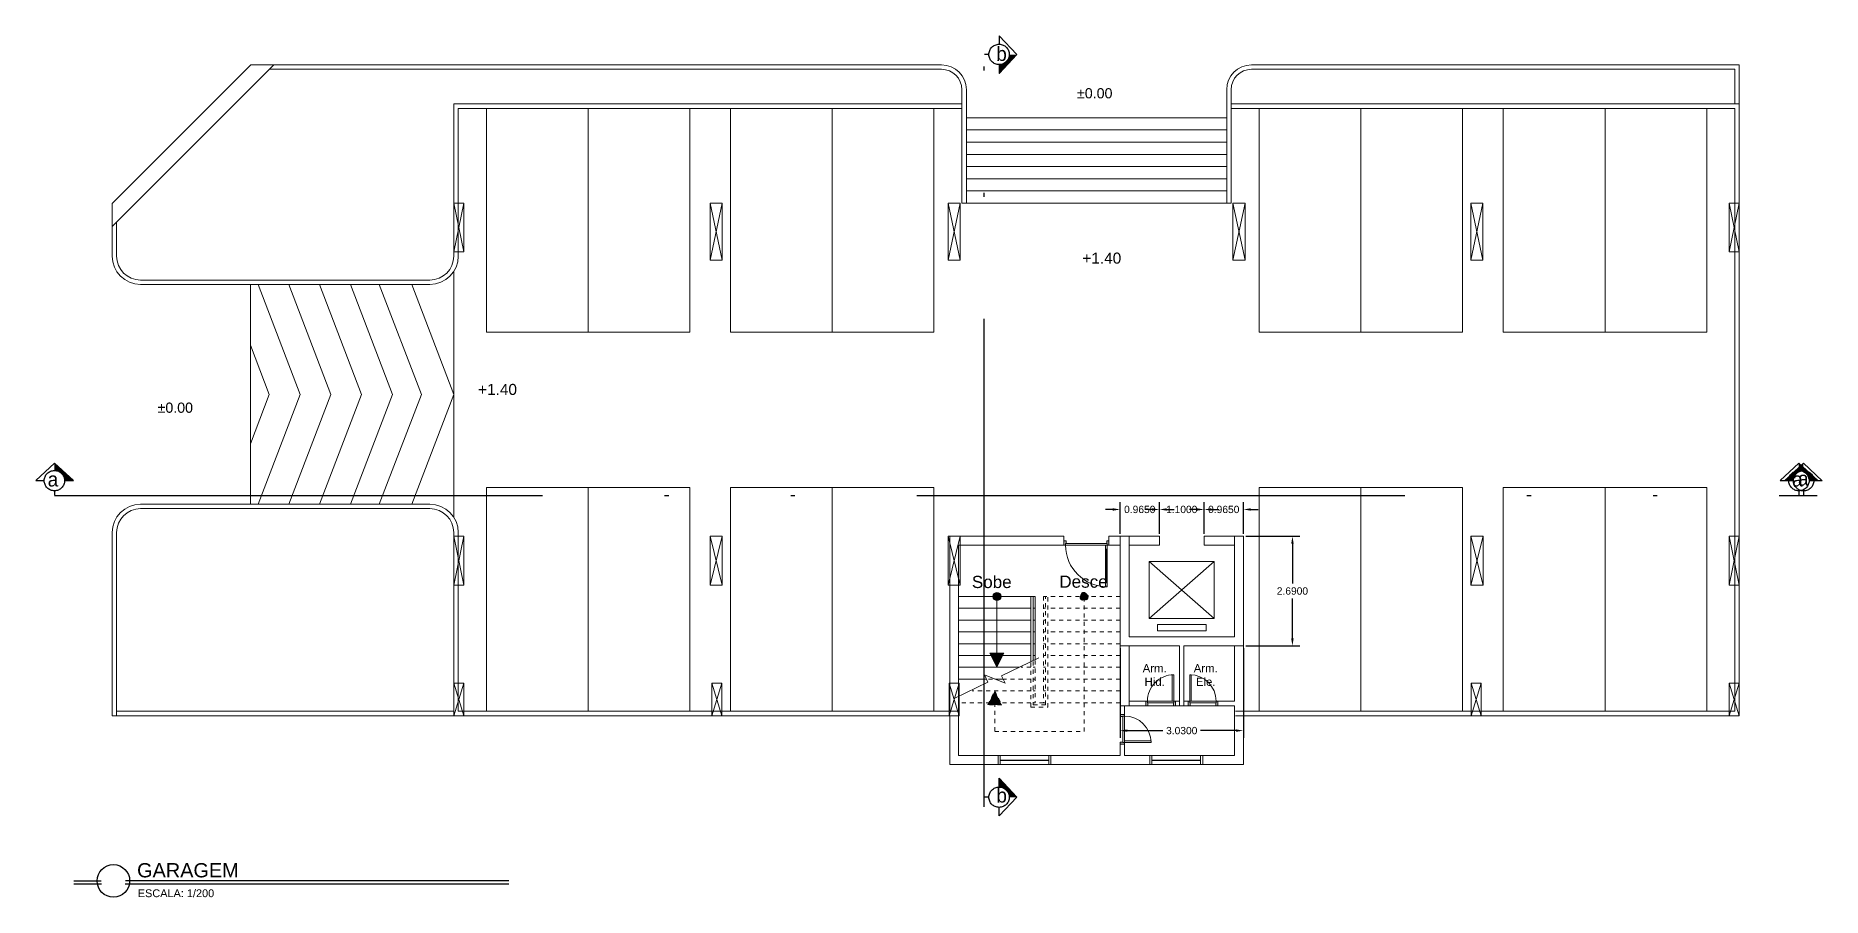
# Model space of a CAD drawing. Header units: millimetres. Extents: x 105 to 149, y 328.4 to 349.6.
import ezdxf

# ---------------------------------------------------------------- set-up
doc = ezdxf.new("R2010")
doc.units = ezdxf.units.MM
doc.linetypes.add('ACAD_ISO12W100', pattern=[21, 12, -3, 0, -3, 0, -3])
doc.linetypes.add('HIDDEN', pattern=[9.525, 6.35, -3.175])
doc.layers.add('A - GARAGEM', color=4, linetype='Continuous')
for name, color, linetype, lineweight in [('arrow', 8, 'Continuous', 0), ('PILAR', 3, 'Continuous', 20), ('TEXTO', 1, 'Continuous', 5)]:
    doc.layers.add(name, color=color, linetype=linetype, lineweight=lineweight)
doc.styles.add('SANSSERIF', font='sas_____.pfb')
doc.styles.get("Standard").update_dxf_attribs({"font": 'arial.ttf'})
doc.dimstyles.get("Standard").update_dxf_attribs({"dimtxt": 0.18, "dimasz": 0.18, "dimexe": 0.18, "dimexo": 0.0625, "dimgap": 0.09, "dimtad": 0, "dimtih": 1, "dimtoh": 1, "dimdec": 4, "dimzin": 0, "dimdsep": 46, "dimtxsty": 'Standard', "dimcen": 0.09, "dimadec": 0, "dimazin": 0, "dimtfac": 1, "dimtdec": 4, "dimtofl": 0, "dimtmove": 0, "dimatfit": 3, "dimfxl": 1, "dimtolj": 1, "dimtzin": 0, "dimarcsym": 0})
pattern_1 = [(360, (123.199666, 340.769705), (1e-17, 0.021), [])]

# ---------------------------------------------------------------- blocks, each defined once
blk = doc.blocks.new('F.Stair')
at = {"linetype": 'HIDDEN', "lineweight": 13}
h = blk.add_hatch(color=252, dxfattribs=at)
h.dxf.hatch_style = 1
h.paths.add_polyline_path([(299026, 55155), (299370, 55155), (299198, 54810)])
at = {"lineweight": 13}
h = blk.add_hatch(color=256, dxfattribs=at)
h.dxf.hatch_style = 1
h.paths.add_polyline_path([(298970, 53885), (299315, 53885), (299142, 54230)])
at = {"linetype": 'HIDDEN', "lineweight": 13}
h = blk.add_hatch(color=252, dxfattribs=at)
h.dxf.hatch_style = 1
edge = h.paths.add_edge_path()
edge.add_arc((297002, 52490), 100, 0, 360)
at = {"lineweight": 13}
h = blk.add_hatch(color=256, dxfattribs=at)
h.dxf.hatch_style = 1
edge = h.paths.add_edge_path()
edge.add_arc((299142, 52490), 100, 0, 360)
at = {"color": 252, "linetype": 'HIDDEN', "lineweight": 13}
for points in [[(299198, 55100), (299198, 55810), (297002, 55810), (297002, 52490)], [(296115, 55100), (297890, 55100)], [(298310, 54116), (298310, 55210), (297890, 55210), (297890, 52490)], [(298250, 54088), (298250, 55150), (297950, 55150), (297950, 52490)], [(297950, 55100), (298000, 55100)], [(298000, 52490), (298000, 55100)], [(298000, 55100), (298200, 55100)], [(298200, 55100), (298250, 55100)], [(298200, 54064), (298200, 55100)], [(298310, 55100), (300085, 55100)], [(296115, 54810), (297890, 54810)], [(296115, 54520), (297890, 54520)], [(297950, 54810), (298000, 54810)], [(297950, 54520), (298000, 54520)], [(298200, 54810), (298250, 54810)], [(298200, 54520), (298250, 54520)], [(298310, 54810), (299755, 54810)], [(298310, 54520), (298970, 54520)], [(299252, 54520), (299381, 54520)], [(296115, 54230), (297890, 54230)], [(297950, 54230), (298000, 54230)], [(298200, 54230), (298250, 54230)], [(298310, 54230), (298547, 54230)], [(296115, 53940), (297890, 53940)], [(296115, 53650), (297890, 53650)], [(297950, 53940), (298000, 53940)], [(297950, 53650), (298000, 53650)], [(296115, 53360), (297890, 53360)], [(297950, 53360), (298000, 53360)], [(296115, 53070), (297890, 53070)], [(296115, 52780), (297890, 52780)], [(297950, 53070), (298000, 53070)], [(297950, 52780), (298000, 52780)], [(296115, 52490), (298000, 52490)]]:
    blk.add_lwpolyline(points, dxfattribs=at)
at = {"lineweight": 13}
for points in [[(298111, 53999), (299030, 54440), (298944, 54621), (299451, 54419), (299364, 54600), (300176, 54990)], [(298992, 54520), (299198, 54520)], [(299403, 54520), (300085, 54520)], [(298593, 54230), (300085, 54230)], [(298200, 53940), (298250, 53940)], [(298200, 53650), (298250, 53650)], [(298310, 53940), (300085, 53940)], [(298310, 53650), (300085, 53650)], [(299142, 53940), (299142, 52390)], [(298200, 53360), (298250, 53360)], [(298310, 53360), (300085, 53360)], [(298200, 53070), (298250, 53070)], [(298200, 52780), (298250, 52780)], [(298310, 53070), (300085, 53070)], [(298310, 52780), (300085, 52780)], [(298200, 52490), (300085, 52490)]]:
    blk.add_lwpolyline(points, dxfattribs=at)
at = {"color": 252, "linetype": 'HIDDEN', "lineweight": 13}
blk.add_lwpolyline([(299026, 55155), (299370, 55155), (299198, 54810)], close=True, dxfattribs=at)
at = {"linetype": 'Continuous', "lineweight": 13}
for points in [[(298200, 52490), (298200, 54041)], [(298250, 52490), (298250, 54065)], [(298310, 52490), (298310, 54094)]]:
    blk.add_lwpolyline(points, dxfattribs=at)
at = {"lineweight": 13}
blk.add_lwpolyline([(298970, 53885), (299315, 53885), (299142, 54230)], close=True, dxfattribs=at)
at = {"color": 252, "linetype": 'HIDDEN', "lineweight": 13}
blk.add_circle((297002, 52490), 100, dxfattribs=at)
at = {"lineweight": 13}
blk.add_circle((299142, 52490), 100, dxfattribs=at)
at = {"color": 252, "linetype": 'HIDDEN', "lineweight": 13, "insert": (297609, 51974), "char_height": 300, "attachment_point": 1, "rotation": 180}
blk.add_mtext_dynamic_manual_height_columns('Desce', width=1212.8, gutter_width=12.5, heights=[0], dxfattribs=at)
at = {"lineweight": 13, "insert": (299877, 51982), "char_height": 300, "attachment_point": 1, "rotation": 180}
blk.add_mtext_dynamic_manual_height_columns('\\pxqc;Sobe', width=1212.8, gutter_width=12.5, heights=[0], dxfattribs=at)
blk = doc.blocks.new('WC door')
at = {"lineweight": 13}
h = blk.add_hatch(color=256, dxfattribs=at)
h.dxf.hatch_style = 1
h.paths.add_polyline_path([(48493, 74006), (48443, 74006), (48443, 73896), (48483, 73896), (48483, 73936), (48493, 73936)])
h.paths.add_polyline_path([(49173, 74006), (49123, 74006), (49123, 73936), (49133, 73936), (49133, 73896), (49173, 73896)])
for points in [[(48443, 73896), (48443, 74006), (48493, 74006), (48493, 73936), (48483, 73936), (48483, 73896)], [(49173, 73896), (49173, 74006), (49123, 74006), (49123, 73936), (49133, 73936), (49133, 73896)]]:
    blk.add_lwpolyline(points, close=True, dxfattribs=at)
for points in [[(48443, 73896), (48443, 74006)], [(49173, 73896), (49173, 74006)]]:
    blk.add_lwpolyline(points, dxfattribs=at)
at = {"color": 15, "lineweight": 13}
for points in [[(48483, 73896), (49133, 73896)], [(49133, 73936), (48493, 73936)]]:
    blk.add_lwpolyline(points, dxfattribs=at)
blk.add_lwpolyline([(48483, 73896), (48523, 73896), (48523, 73246), (48483, 73246)], close=True, dxfattribs=at)
at = {"lineweight": 13}
blk.add_arc((48483, 73896), 650, 270, 0, dxfattribs=at)
blk = doc.blocks.new('Main Door')
at = {"lineweight": 13}
h = blk.add_hatch(color=256, dxfattribs=at)
h.dxf.hatch_style = 1
h.paths.add_polyline_path([(45063, 76126), (45063, 76166), (45023, 76166), (45023, 76176), (44953, 76176), (44953, 76126)])
h.paths.add_polyline_path([(44953, 77176), (45023, 77176), (45023, 77186), (45063, 77186), (45063, 77226), (44953, 77226)])
for points in [[(45063, 77226), (44953, 77226), (44953, 77176), (45023, 77176), (45023, 77186), (45063, 77186)], [(45063, 76126), (44953, 76126), (44953, 76176), (45023, 76176), (45023, 76166), (45063, 76166)]]:
    blk.add_lwpolyline(points, close=True, dxfattribs=at)
at = {"color": 15, "lineweight": 13}
for points in [[(45023, 77176), (45023, 76176)], [(45063, 76166), (45063, 77186)], [(45163, 76166), (45163, 76206)], [(45163, 76186), (45983, 76186)], [(45983, 76166), (45983, 76206)]]:
    blk.add_lwpolyline(points, dxfattribs=at)
blk.add_lwpolyline([(45063, 76166), (45063, 76206), (46083, 76206), (46083, 76166)], close=True, dxfattribs=at)
at = {"lineweight": 13}
blk.add_arc((45063, 76166), 1020, 0, 90, dxfattribs=at)
blk = doc.blocks.new('01')
at = {"color": 1, "lineweight": -3}
for p, q in [((759112, -50321), (759788, -50321)), ((759796, -50401), (759112, -50401)), ((769811, -50401), (760379, -50401)), ((769811, -50321), (760388, -50321))]:
    blk.add_line(p, q, dxfattribs=at)
blk.add_circle((760088, -50321), 400, dxfattribs=at)
blk = doc.blocks.new('*D12')
at = {"layer": 'Defpoints', "color": 0}
for p in [(131.7, 334.588), (134.73, 334.588), (134.73, 332.501)]:
    blk.add_point(p, dxfattribs=at)
at = {"layer": 'PILAR', "color": 0, "linetype": 'Continuous', "lineweight": -2}
for p, q in [((131.7, 334.526), (131.7, 332.321)), ((134.73, 334.526), (134.73, 332.321)), ((131.88, 332.501), (132.752, 332.501)), ((134.55, 332.501), (133.678, 332.501))]:
    blk.add_line(p, q, dxfattribs=at)
at = {"layer": 'PILAR', "color": 0}
for points in [[(131.88, 332.531), (131.88, 332.471), (131.7, 332.501)], [(134.55, 332.471), (134.55, 332.531), (134.73, 332.501)]]:
    blk.add_solid(points, dxfattribs=at)
at = {"layer": 'PILAR', "color": 0, "lineweight": 13, "insert": (133.215, 332.501), "char_height": 0.18, "attachment_point": 5}
blk.add_mtext('\\A1;3.0300', dxfattribs=at)
blk = doc.blocks.new('*D13')
at = {"layer": 'Defpoints', "color": 0}
for p in [(134.73, 337.278), (134.73, 334.588), (135.936, 334.588)]:
    blk.add_point(p, dxfattribs=at)
at = {"layer": 'PILAR', "color": 0, "linetype": 'Continuous', "lineweight": -2}
for p, q in [((134.793, 337.278), (136.116, 337.278)), ((135.936, 337.098), (135.936, 336.115)), ((135.936, 334.768), (135.936, 335.752)), ((134.793, 334.588), (136.116, 334.588))]:
    blk.add_line(p, q, dxfattribs=at)
at = {"layer": 'PILAR', "color": 0}
for points in [[(135.966, 337.098), (135.906, 337.098), (135.936, 337.278)], [(135.906, 334.768), (135.966, 334.768), (135.936, 334.588)]]:
    blk.add_solid(points, dxfattribs=at)
at = {"layer": 'PILAR', "color": 0, "lineweight": 13, "insert": (135.936, 335.933), "char_height": 0.18, "attachment_point": 5}
blk.add_mtext('\\A1;2.6900', dxfattribs=at)
blk = doc.blocks.new('*D14')
at = {"layer": 'Defpoints', "color": 0}
for p in [(133.765, 337.938), (133.765, 337.278), (134.73, 337.278)]:
    blk.add_point(p, dxfattribs=at)
at = {"layer": 'PILAR', "color": 0, "linetype": 'Continuous', "lineweight": -2}
for p, q in [((133.585, 337.938), (133.405, 337.938)), ((133.765, 337.341), (133.765, 338.118)), ((134.73, 337.341), (134.73, 338.118)), ((134.91, 337.938), (135.09, 337.938))]:
    blk.add_line(p, q, dxfattribs=at)
at = {"layer": 'PILAR', "color": 0}
for points in [[(133.585, 337.908), (133.585, 337.968), (133.765, 337.938)], [(134.91, 337.968), (134.91, 337.908), (134.73, 337.938)]]:
    blk.add_solid(points, dxfattribs=at)
at = {"layer": 'PILAR', "color": 0, "lineweight": 13, "insert": (134.248, 337.938), "char_height": 0.18, "attachment_point": 5}
blk.add_mtext('\\A1;0.9650', dxfattribs=at)
blk = doc.blocks.new('*D15')
at = {"layer": 'Defpoints', "color": 0}
for p in [(132.665, 337.938), (132.665, 337.278), (133.765, 337.278)]:
    blk.add_point(p, dxfattribs=at)
at = {"layer": 'PILAR', "color": 0, "linetype": 'Continuous', "lineweight": -2}
for p, q in [((132.485, 337.938), (132.305, 337.938)), ((132.665, 337.341), (132.665, 338.118)), ((133.765, 337.341), (133.765, 338.118)), ((133.945, 337.938), (134.125, 337.938))]:
    blk.add_line(p, q, dxfattribs=at)
at = {"layer": 'PILAR', "color": 0}
for points in [[(132.485, 337.908), (132.485, 337.968), (132.665, 337.938)], [(133.945, 337.968), (133.945, 337.908), (133.765, 337.938)]]:
    blk.add_solid(points, dxfattribs=at)
at = {"layer": 'PILAR', "color": 0, "lineweight": 13, "insert": (133.215, 337.938), "char_height": 0.18, "attachment_point": 5}
blk.add_mtext('\\A1;1.1000', dxfattribs=at)
blk = doc.blocks.new('*D16')
at = {"layer": 'Defpoints', "color": 0}
for p in [(131.7, 337.938), (131.7, 337.278), (132.665, 337.278)]:
    blk.add_point(p, dxfattribs=at)
at = {"layer": 'PILAR', "color": 0, "linetype": 'Continuous', "lineweight": -2}
for p, q in [((131.52, 337.938), (131.34, 337.938)), ((131.7, 337.341), (131.7, 338.118)), ((132.665, 337.341), (132.665, 338.118)), ((132.845, 337.938), (133.025, 337.938))]:
    blk.add_line(p, q, dxfattribs=at)
at = {"layer": 'PILAR', "color": 0}
for points in [[(131.52, 337.908), (131.52, 337.968), (131.7, 337.938)], [(132.845, 337.968), (132.845, 337.908), (132.665, 337.938)]]:
    blk.add_solid(points, dxfattribs=at)
at = {"layer": 'PILAR', "color": 0, "lineweight": 13, "insert": (132.183, 337.938), "char_height": 0.18, "attachment_point": 5}
blk.add_mtext('\\A1;0.9650', dxfattribs=at)

msp = doc.modelspace()

# ---------------------------------------------------------------- hatches: boundary and pattern name
at = {"layer": 'A - GARAGEM', "linetype": 'ACAD_ISO12W100', "lineweight": 30}
h = msp.add_hatch(dxfattribs=at)
h.set_pattern_fill('ANSI31', color=1, scale=0.25, angle=135, style=0)
h.set_pattern_definition(pattern_1)
edge = h.paths.add_edge_path()
edge.add_arc((128.72486, 349.12476), 0.25, -90, 0)
edge.add_line((128.97486, 349.12476), (129.15715, 349.12476))
edge.add_line((129.15715, 349.12476), (128.72486, 348.65757))
edge.add_line((128.72486, 348.65757), (128.72486, 348.87476))
h = msp.add_hatch(dxfattribs=at)
h.set_pattern_fill('ANSI31', color=1, scale=0.25, angle=45, style=0)
h.set_pattern_definition([(270, (115.40728, 343.446112), (0.021, -1e-17), [])])
edge = h.paths.add_edge_path()
edge.add_arc((105.50201, 338.64692), 0.25, -360, -270)
edge.add_line((105.50201, 338.89692), (105.50201, 339.07921))
edge.add_line((105.50201, 339.07921), (105.9692, 338.64692))
edge.add_line((105.9692, 338.64692), (105.75201, 338.64692))
h = msp.add_hatch(dxfattribs=at)
h.set_pattern_fill('ANSI31', color=1, scale=0.25, angle=135, style=0)
h.set_pattern_definition(pattern_1)
edge = h.paths.add_edge_path()
edge.add_arc((128.72486, 330.86444), 0.25, 0, 90, ccw=False)
edge.add_line((128.97486, 330.86444), (129.15715, 330.86444))
edge.add_line((129.15715, 330.86444), (128.72486, 331.33163))
edge.add_line((128.72486, 331.33163), (128.72486, 331.11444))
at = {"layer": 'arrow', "linetype": 'ACAD_ISO12W100', "lineweight": 30}
h = msp.add_hatch(dxfattribs=at)
h.set_pattern_fill('ANSI31', color=1, scale=0.25, angle=45, style=0)
h.set_pattern_definition([(270, (140.146557, 343.443702), (0.021, -1e-17), [])])
edge = h.paths.add_edge_path()
edge.add_arc((148.50162, 338.64451), 0.25, 90, 180, ccw=False)
edge.add_line((148.50162, 338.89451), (148.50162, 339.0768))
edge.add_line((148.50162, 339.0768), (148.03442, 338.64451))
edge.add_line((148.03442, 338.64451), (148.25162, 338.64451))
h = msp.add_hatch(dxfattribs=at)
h.set_pattern_fill('ANSI31', color=1, scale=0.25, angle=45, style=0)
h.set_pattern_definition([(270, (158.293063, 343.446112), (0.021, -1e-17), [])])
edge = h.paths.add_edge_path()
edge.add_arc((148.3878, 338.64692), 0.25, -360, -270)
edge.add_line((148.3878, 338.89692), (148.3878, 339.07921))
edge.add_line((148.3878, 339.07921), (148.85499, 338.64692))
edge.add_line((148.85499, 338.64692), (148.6378, 338.64692))

# ---------------------------------------------------------------- linework, layer by layer
at = {"layer": 'A - GARAGEM', "color": 1, "linetype": 'ACAD_ISO12W100', "lineweight": 30}
for p, q in [((128.72486, 349.58448), (128.72486, 349.37476)), ((128.72486, 349.58448), (129.15715, 349.12476)), ((128.47486, 349.12476), (128.3636, 349.12476)), ((128.72486, 348.65757), (129.15715, 349.12476)), ((128.72486, 348.87476), (128.72486, 348.65757)), ((128.98588, 349.12476), (128.97486, 349.12476)), ((105.04229, 338.64692), (105.50201, 339.07921)), ((105.9692, 338.64692), (105.50201, 339.07921)), ((105.04229, 338.64692), (105.25201, 338.64692)), ((105.50201, 338.90794), (105.50201, 338.89692)), ((105.75201, 338.64692), (105.9692, 338.64692)), ((105.50201, 338.39692), (105.50201, 338.28566)), ((128.72486, 331.11444), (128.72486, 331.33163)), ((128.72486, 331.33163), (129.15715, 330.86444)), ((128.47486, 330.86444), (128.3636, 330.86444)), ((128.98588, 330.86444), (128.97486, 330.86444))]:
    msp.add_line(p, q, dxfattribs=at)
at = {"layer": 'A - GARAGEM', "linetype": 'Continuous', "lineweight": 13}
for p, q in [((106.92017, 345.46171), (110.32695, 348.86849)), ((106.92017, 344.89603), (110.89263, 348.86849)), ((115.43017, 344.16849), (115.43017, 345.46849)), ((106.92017, 344.89603), (106.92017, 344.16849)), ((107.03017, 345.00603), (107.03017, 344.16849)), ((115.32017, 344.16849), (115.32017, 344.86849)), ((107.62017, 343.57849), (114.73017, 343.57849)), ((107.62017, 343.46849), (114.73017, 343.46849)), ((131.40017, 337.05849), (131.4326, 337.05849)), ((131.92017, 337.27849), (131.92017, 334.80849)), ((132.66517, 337.05849), (131.92017, 337.05849)), ((132.22017, 337.05849), (132.3555, 337.05849)), ((134.51017, 337.05849), (133.76517, 337.05849)), ((134.51017, 334.80849), (134.51017, 337.27849)), ((146.92017, 336.86849), (146.92017, 332.86849)), ((131.92017, 336.75849), (131.92017, 336.6402)), ((131.92017, 334.80849), (134.51017, 334.80849)), ((131.70017, 334.58849), (133.16017, 334.58849)), ((133.27017, 334.58849), (134.73017, 334.58849)), ((134.51017, 334.58849), (134.51017, 333.22359)), ((134.73017, 332.97849), (134.73017, 334.58849)), ((134.51017, 333.11359), (131.70017, 333.11359)), ((134.51017, 333.22359), (133.27017, 333.22359)), ((134.51017, 331.88849), (134.51017, 333.11359)), ((140.92017, 332.97849), (134.54017, 332.97849)), ((127.51017, 332.86849), (121.32017, 332.86849)), ((127.51017, 331.66849), (127.51017, 332.86849)), ((146.92017, 332.86849), (134.54017, 332.86849)), ((134.73017, 332.86849), (134.73017, 331.66849)), ((134.73017, 332.67849), (134.73017, 331.66849)), ((134.73017, 331.66849), (127.51017, 331.66849)), ((131.40017, 331.88849), (131.4326, 331.88849)), ((134.51017, 331.88849), (131.81017, 331.88849))]:
    msp.add_line(p, q, dxfattribs=at)
at = {"layer": 'A - GARAGEM', "lineweight": 13}
for p, q in [((134.73017, 337.27849), (133.76517, 337.27849)), ((134.73017, 334.58849), (134.73017, 337.27849)), ((132.11017, 331.88849), (134.51017, 331.88849)), ((132.43017, 331.66849), (132.43017, 331.88849)), ((132.48017, 331.66849), (132.48017, 331.88849)), ((133.68017, 331.66849), (133.68017, 331.88849)), ((133.73017, 331.66849), (133.73017, 331.88849))]:
    msp.add_line(p, q, dxfattribs=at)
at = {"layer": 'A - GARAGEM', "color": 5, "lineweight": 13}
for p, q in [((133.68017, 331.77849), (132.48017, 331.77849)), ((133.68017, 331.76349), (132.48017, 331.76349))]:
    msp.add_line(p, q, dxfattribs=at)
at = {"layer": 'A - GARAGEM', "color": 1, "linetype": 'ACAD_ISO12W100', "lineweight": 30}
msp.add_lwpolyline([(128.36186, 330.6261), (128.36186, 349.3631)], dxfattribs=at)
at = {"layer": 'A - GARAGEM', "linetype": 'Continuous', "lineweight": 13}
for points in [[(110.89263, 348.86849), (110.32695, 348.86849)], [(115.32017, 347.90849), (127.81017, 347.90849)], [(115.32017, 344.86849), (115.32017, 347.90849)], [(146.92017, 347.90849), (134.43017, 347.90849)], [(146.92017, 347.90849), (146.92017, 345.46849)], [(115.43017, 347.79849), (127.81017, 347.79849)], [(115.43017, 345.46849), (115.43017, 347.79849)], [(146.81017, 347.79849), (134.43017, 347.79849)], [(146.81017, 347.79849), (146.81017, 345.46849)], [(106.92017, 345.46171), (106.92017, 344.89603)], [(146.81017, 345.46849), (146.81017, 336.86849)], [(146.92017, 345.46849), (146.92017, 336.86849)], [(110.32017, 343.46849), (110.32017, 338.06849)], [(115.32017, 337.74518), (115.32017, 343.79179)], [(111.32017, 338.06849), (114.73017, 338.06849)], [(111.32017, 337.95849), (114.73017, 337.95849)], [(130.32017, 337.27849), (127.51017, 337.27849), (127.51017, 332.97849)], [(130.49017, 337.05849), (127.73017, 337.05849), (127.73017, 332.97849)], [(130.32017, 337.05849), (130.32017, 337.27849)], [(131.42017, 337.05849), (131.42017, 337.27849), (132.66517, 337.27849)], [(131.42017, 337.27849), (131.52017, 337.27849)], [(131.42017, 337.05849), (131.70017, 337.05849), (131.70017, 334.58849)], [(132.66517, 337.05849), (132.66517, 337.27849)], [(133.76517, 337.27849), (133.76517, 337.05849)], [(146.81017, 336.86849), (146.81017, 332.97849), (140.92017, 332.97849)], [(131.70017, 334.58849), (131.70017, 333.11359)], [(131.92017, 334.58849), (131.92017, 333.11359)], [(133.16017, 333.11359), (133.16017, 334.58849)], [(133.27017, 333.11359), (133.27017, 334.58849)], [(121.92017, 332.97849), (127.73017, 332.97849), (127.73017, 331.88849)], [(131.70017, 332.84849), (131.70017, 333.11359)], [(131.81017, 332.85849), (131.81017, 333.11359)], [(133.16017, 333.22359), (131.92017, 333.22359)], [(115.92017, 332.86849), (106.92017, 332.86849)], [(121.32017, 332.86849), (115.92017, 332.86849)], [(131.70017, 331.88849), (131.70017, 332.21849)], [(131.81017, 331.88849), (131.81017, 332.20849)]]:
    msp.add_lwpolyline(points, dxfattribs=at)
for points in [[(110.78263, 348.86849), (127.31017, 348.86849, -0.41421356), (127.92017, 348.25849), (127.92017, 345.46849)], [(110.78263, 348.75849), (127.31017, 348.75849, -0.41421356), (127.81017, 348.25849), (127.81017, 345.46849), (134.43017, 345.46849)], [(146.92017, 347.90849), (146.92017, 348.86849), (134.93017, 348.86849, 0.41421356), (134.32017, 348.25849), (134.32017, 345.46849)], [(146.81017, 347.90849), (146.81017, 348.75849), (134.93017, 348.75849, 0.41421356), (134.43017, 348.25849), (134.43017, 345.46849)], [(111.32017, 338.06849), (107.62017, 338.06849, 0.41421356), (106.92017, 337.36849), (106.92017, 332.86849)], [(111.32017, 337.95849), (107.62017, 337.95849, 0.41421356), (107.03017, 337.36849), (107.03017, 332.86849)]]:
    msp.add_lwpolyline(points, format="xyb", dxfattribs=at)
for points in [[(118.62017, 347.79849), (116.12017, 347.79849), (116.12017, 342.29849), (118.62017, 342.29849)], [(118.62017, 347.79849), (121.12017, 347.79849), (121.12017, 342.29849), (118.62017, 342.29849)], [(124.62017, 347.79849), (122.12017, 347.79849), (122.12017, 342.29849), (124.62017, 342.29849)], [(124.62017, 347.79849), (127.12017, 347.79849), (127.12017, 342.29849), (124.62017, 342.29849)], [(137.62017, 347.79849), (135.12017, 347.79849), (135.12017, 342.29849), (137.62017, 342.29849)], [(137.62017, 347.79849), (140.12017, 347.79849), (140.12017, 342.29849), (137.62017, 342.29849)], [(143.62017, 347.79849), (141.12017, 347.79849), (141.12017, 342.29849), (143.62017, 342.29849)], [(143.62017, 347.79849), (146.12017, 347.79849), (146.12017, 342.29849), (143.62017, 342.29849)], [(118.62017, 332.97849), (116.12017, 332.97849), (116.12017, 338.47849), (118.62017, 338.47849)], [(118.62017, 332.97849), (121.12017, 332.97849), (121.12017, 338.47849), (118.62017, 338.47849)], [(124.62017, 332.97849), (122.12017, 332.97849), (122.12017, 338.47849), (124.62017, 338.47849)], [(124.62017, 332.97849), (127.12017, 332.97849), (127.12017, 338.47849), (124.62017, 338.47849)], [(137.62017, 332.97849), (135.12017, 332.97849), (135.12017, 338.47849), (137.62017, 338.47849)], [(137.62017, 332.97849), (140.12017, 332.97849), (140.12017, 338.47849), (137.62017, 338.47849)], [(143.62017, 332.97849), (141.12017, 332.97849), (141.12017, 338.47849), (143.62017, 338.47849)], [(143.62017, 332.97849), (146.12017, 332.97849), (146.12017, 338.47849), (143.62017, 338.47849)]]:
    msp.add_lwpolyline(points, close=True, dxfattribs=at)
at = {"layer": 'A - GARAGEM', "lineweight": 13}
for points in [[(118.62017, 347.40849), (118.62017, 342.78849)], [(134.32017, 347.56849), (127.92017, 347.56849)], [(134.32017, 347.26849), (127.92017, 347.26849)], [(134.32017, 346.96849), (127.92017, 346.96849)], [(134.32017, 346.66849), (127.92017, 346.66849)], [(134.32017, 346.36849), (127.92017, 346.36849)], [(134.32017, 346.06849), (127.92017, 346.06849)], [(134.32017, 345.76849), (127.92017, 345.76849)], [(118.62017, 333.56849), (118.62017, 338.18849)], [(137.62017, 333.56849), (137.62017, 338.18849)], [(143.62017, 333.56849), (143.62017, 338.18849)], [(115.32017, 337.36849), (115.32017, 332.97849), (107.03017, 332.97849)], [(115.43017, 337.36849), (115.43017, 332.97849), (121.92017, 332.97849)], [(134.01517, 336.65849), (132.41517, 335.25849)], [(134.01517, 335.25849), (132.41517, 336.65849)], [(127.73017, 331.88849), (131.70017, 331.88849)], [(128.70017, 331.66849), (128.70017, 331.88849)], [(128.75017, 331.66849), (128.75017, 331.88849)], [(129.95017, 331.66849), (129.95017, 331.88849)], [(130.00017, 331.66849), (130.00017, 331.88849)]]:
    msp.add_lwpolyline(points, dxfattribs=at)
at = {"layer": 'A - GARAGEM', "color": 2, "linetype": 'Continuous', "lineweight": 13}
for points in [[(110.50696, 338.06849), (111.54153, 340.76849), (110.50696, 343.46849)], [(111.26356, 338.06849), (112.29814, 340.76849), (111.26356, 343.46849)], [(112.02017, 338.06849), (113.05474, 340.76849), (112.02017, 343.46849)], [(112.77678, 338.06849), (113.81135, 340.76849), (112.77678, 343.46849)], [(113.48751, 338.06849), (114.52208, 340.76849), (113.48751, 343.46849)], [(114.2856, 338.06849), (115.32017, 340.76849), (114.2856, 343.46849)], [(110.32017, 339.55559), (110.78492, 340.76849), (110.32017, 341.98138)]]:
    msp.add_lwpolyline(points, dxfattribs=at)
at = {"layer": 'A - GARAGEM', "lineweight": 13}
for points in [[(134.01517, 336.65849), (132.41517, 336.65849), (132.41517, 335.25849), (134.01517, 335.25849)], [(133.81517, 335.10849), (132.61517, 335.10849), (132.61517, 334.95849), (133.81517, 334.95849)]]:
    msp.add_lwpolyline(points, close=True, dxfattribs=at)
at = {"layer": 'A - GARAGEM', "color": 5, "lineweight": 13}
for points in [[(129.95017, 331.77849), (128.75017, 331.77849)], [(129.95017, 331.76349), (128.75017, 331.76349)]]:
    msp.add_lwpolyline(points, dxfattribs=at)
at = {"layer": 'A - GARAGEM', "color": 1, "linetype": 'ACAD_ISO12W100', "lineweight": 30}
for centre in [(128.72486, 349.12476), (105.50201, 338.64692), (128.72486, 330.86444)]:
    msp.add_circle(centre, 0.25, dxfattribs=at)
at = {"layer": 'A - GARAGEM', "linetype": 'Continuous', "lineweight": 13}
for centre, radius, start, end in [((107.62017, 344.16849), 0.7, 180, 270), ((107.62017, 344.16849), 0.59, 180, 270), ((114.73017, 344.16849), 0.59, 270, 0), ((114.73017, 344.16849), 0.7, 270, 0), ((114.73017, 337.36849), 0.7, 0, 90), ((114.73017, 337.36849), 0.59, 0, 90)]:
    msp.add_arc(centre, radius, start, end, dxfattribs=at)
at = {"layer": 'arrow', "color": 1, "linetype": 'ACAD_ISO12W100', "lineweight": 30}
for p, q in [((147.92808, 338.64692), (148.3878, 339.07921)), ((148.03442, 338.64451), (148.50162, 339.0768)), ((148.85499, 338.64692), (148.3878, 339.07921)), ((148.96133, 338.64451), (148.50162, 339.0768)), ((147.92808, 338.64692), (148.1378, 338.64692)), ((148.25162, 338.64451), (148.03442, 338.64451)), ((148.3878, 338.90794), (148.3878, 338.89692)), ((148.50162, 338.90553), (148.50162, 338.89451)), ((148.6378, 338.64692), (148.85499, 338.64692)), ((148.96133, 338.64451), (148.75162, 338.64451)), ((148.3878, 338.39692), (148.3878, 338.28566)), ((148.50162, 338.39451), (148.50162, 338.28325)), ((128.72486, 330.40472), (129.15715, 330.86444)), ((128.72486, 330.40472), (128.72486, 330.61444))]:
    msp.add_line(p, q, dxfattribs=at)
msp.add_lwpolyline([(105.50201, 338.28151), (148.8373, 338.28151)], dxfattribs=at)
for centre in [(148.3878, 338.64692), (148.50162, 338.64451)]:
    msp.add_circle(centre, 0.25, dxfattribs=at)
at = {"layer": 'PILAR', "linetype": 'Continuous', "lineweight": 13}
for p, q in [((115.32017, 345.46849), (115.57017, 344.26849)), ((115.32017, 344.26849), (115.57017, 345.46849)), ((121.62017, 345.46849), (121.92017, 344.06849)), ((121.62017, 344.06849), (121.92017, 345.46849)), ((127.47017, 345.46849), (127.77017, 344.06849)), ((127.47017, 344.06849), (127.77017, 345.46849)), ((134.77017, 345.46849), (134.47017, 344.06849)), ((134.77017, 344.06849), (134.47017, 345.46849)), ((140.62017, 345.46849), (140.32017, 344.06849)), ((140.62017, 344.06849), (140.32017, 345.46849)), ((146.92017, 345.46849), (146.67017, 344.26849)), ((146.92017, 344.26849), (146.67017, 345.46849)), ((115.32017, 337.27913), (115.57017, 336.07913)), ((115.32017, 336.07913), (115.57017, 337.27913)), ((121.9192, 336.07849), (121.6192, 337.27849)), ((121.9192, 337.27849), (121.6192, 336.07849)), ((127.77017, 336.07849), (127.47017, 337.27849)), ((127.77017, 337.27849), (127.47017, 336.07849)), ((131.70017, 337.05849), (131.70017, 337.27849)), ((140.32114, 336.07849), (140.62114, 337.27849)), ((140.32114, 337.27849), (140.62114, 336.07849)), ((146.92017, 337.27913), (146.67017, 336.07913)), ((146.92017, 336.07913), (146.67017, 337.27913)), ((115.32017, 333.66849), (115.57017, 332.86849)), ((115.32017, 332.86849), (115.57017, 333.66849)), ((121.66096, 333.66849), (121.91096, 332.86849)), ((121.66096, 332.86849), (121.91096, 333.66849)), ((127.49517, 333.66849), (127.74517, 332.86849)), ((127.49517, 332.86849), (127.74517, 333.66849)), ((140.57938, 333.66849), (140.32938, 332.86849)), ((140.57938, 332.86849), (140.32938, 333.66849)), ((146.92017, 333.66849), (146.67017, 332.86849)), ((146.92017, 332.86849), (146.67017, 333.66849))]:
    msp.add_line(p, q, dxfattribs=at)
for points in [[(115.32017, 344.26849), (115.57017, 344.26849), (115.57017, 345.46849), (115.32017, 345.46849)], [(121.62017, 344.06849), (121.92017, 344.06849), (121.92017, 345.46849), (121.62017, 345.46849)], [(127.47017, 344.06849), (127.77017, 344.06849), (127.77017, 345.46849), (127.47017, 345.46849)], [(134.77017, 344.06849), (134.47017, 344.06849), (134.47017, 345.46849), (134.77017, 345.46849)], [(140.62017, 344.06849), (140.32017, 344.06849), (140.32017, 345.46849), (140.62017, 345.46849)], [(146.92017, 344.26849), (146.67017, 344.26849), (146.67017, 345.46849), (146.92017, 345.46849)], [(115.32017, 336.07913), (115.57017, 336.07913), (115.57017, 337.27913), (115.32017, 337.27913)], [(121.6192, 336.07849), (121.9192, 336.07849), (121.9192, 337.27849), (121.6192, 337.27849)], [(127.47017, 336.07849), (127.77017, 336.07849), (127.77017, 337.27849), (127.47017, 337.27849)], [(140.62114, 336.07849), (140.32114, 336.07849), (140.32114, 337.27849), (140.62114, 337.27849)], [(146.92017, 336.07913), (146.67017, 336.07913), (146.67017, 337.27913), (146.92017, 337.27913)], [(115.32017, 332.86849), (115.57017, 332.86849), (115.57017, 333.66849), (115.32017, 333.66849)], [(121.66096, 332.86849), (121.91096, 332.86849), (121.91096, 333.66849), (121.66096, 333.66849)], [(127.49517, 332.86849), (127.74517, 332.86849), (127.74517, 333.66849), (127.49517, 333.66849)], [(140.57938, 332.86849), (140.32938, 332.86849), (140.32938, 333.66849), (140.57938, 333.66849)], [(146.92017, 332.86849), (146.67017, 332.86849), (146.67017, 333.66849), (146.92017, 333.66849)]]:
    msp.add_lwpolyline(points, close=True, dxfattribs=at)

# ---------------------------------------------------------------- block references
at = {"linetype": 'Continuous', "lineweight": 13, "xscale": 0.001, "yscale": 0.001, "zscale": 0.001}
msp.add_blockref('01', (-653.13649, 379.12706), dxfattribs=at)
at = {"layer": 'A - GARAGEM', "lineweight": 13, "yscale": 0.001, "zscale": 0.001}
for name, p, xscale, rotation in [('Main Door', (207.54649, 382.12122), -0.001, 89.99999999999993), ('WC door', (181.50291, 407.11991), 0.001, 180), ('WC door', (84.92743, 407.11991), -0.001, 180), ('WC door', (205.70649, 283.72575), 0.001, 89.99999999999991)]:
    msp.add_blockref(name, p, dxfattribs=dict(at, xscale=xscale, rotation=rotation))
at = {"layer": 'A - GARAGEM', "linetype": 'Continuous', "lineweight": 13, "xscale": 0.001, "yscale": 0.001, "zscale": 0.001, "rotation": 180}
msp.add_blockref('F.Stair', (427.81517, 388.28849), dxfattribs=at)

# ---------------------------------------------------------------- texts
at = {"color": 3, "lineweight": -3, "style": 'SANSSERIF'}
for s, height, p in [('GARAGEM', 0.35, (107.53418, 328.89379)), ('ESCALA: 1/200', 0.192, (107.55101, 328.40712))]:
    msp.add_text(s, height=height, dxfattribs=at).set_placement(p)
at = {"layer": 'A - GARAGEM', "char_height": 0.35, "width": 2.3714546}
for s, insert, attachment_point in [('{\\fFlux Architect|b0|i0|c0|p2;b}', (128.78472, 349.31474), 2), ('{\\fFlux Architect|b0|i0|c0|p2;a}', (105.46553, 338.49857), 8), ('{\\fFlux Architect|b0|i0|c0|p2;b}', (128.7878, 330.72885), 8)]:
    msp.add_mtext(s, dxfattribs=dict(at, insert=insert, attachment_point=attachment_point))
at = {"layer": 'A - GARAGEM', "lineweight": 13}
for s, width, gutter_width, heights, insert, char_height, attachment_point in [('{\\fArial|b0|i1|c0|p34;±}0.00', 2.0919933, 0.54236, [0.71097], (131.512, 348.29498), 0.25, 3), ('{\\H1.0833x;+1.40}', 2.0919933, 0.54236, [0.71495], (131.72829, 344.25268), 0.25, 3), ('{\\H1.0833x;+1.40}', 2.0919933, 0.54236, [0.71495], (116.87305, 341.02466), 0.25, 3), ('±0.00', 2.0919933, 0.54236, [0.71097], (108.9084, 340.56551), 0.25, 3), ('\\pxqc;Arm.\\PHid.', 1.212798, 0.0125, [0], (131.94317, 334.13572), 0.2, 1), ('\\pxqc;Arm.\\PEle.', 1.212798, 0.0125, [0], (133.19817, 334.13572), 0.2, 1)]:
    msp.add_mtext_dynamic_manual_height_columns(s, width=width, gutter_width=gutter_width, heights=heights, dxfattribs=dict(at, insert=insert, char_height=char_height, attachment_point=attachment_point))
at = {"layer": 'TEXTO', "char_height": 0.35, "width": 2.3714546, "attachment_point": 8}
for insert in [(148.35131, 338.49857), (148.49407, 338.51824)]:
    msp.add_mtext('{\\fFlux Architect|b0|i0|c0|p2;a}', dxfattribs=dict(at, insert=insert))

# ---------------------------------------------------------------- dimensions: what is measured, and where the dimension line sits
at = {"layer": 'PILAR', "linetype": 'Continuous', "lineweight": 13}
for base, p1, p2, picture, middle in [((131.70017, 337.93804), (132.66517, 337.27849), (131.70017, 337.27849), '*D16', (132.18267, 337.93804)), ((132.66517, 337.93804), (133.76517, 337.27849), (132.66517, 337.27849), '*D15', (133.21517, 337.93804))]:
    dim = msp.add_linear_dim(base=base, p1=p1, p2=p2, dimstyle='Standard', override={"dimtmove": 1}, dxfattribs=at)
    dim.commit()
    dim.dimension.update_dxf_attribs({"geometry": picture, "text_midpoint": middle})
for base, p1, p2, picture, middle in [((133.76517, 337.93804), (134.73017, 337.27849), (133.76517, 337.27849), '*D14', (134.24767, 337.93804)), ((134.73017, 332.50104), (131.70017, 334.58849), (134.73017, 334.58849), '*D12', (133.21517, 332.50104))]:
    dim = msp.add_linear_dim(base=base, p1=p1, p2=p2, dimstyle='Standard', dxfattribs=at)
    dim.commit()
    dim.dimension.update_dxf_attribs({"geometry": picture, "text_midpoint": middle})
dim = msp.add_linear_dim(base=(135.93625, 334.58849), p1=(134.73017, 337.27849), p2=(134.73017, 334.58849), angle=90, dimstyle='Standard', dxfattribs=at)
dim.commit()
dim.dimension.update_dxf_attribs({"geometry": '*D13', "text_midpoint": (135.93625, 335.93349)})

doc.saveas('drawing.dxf')
